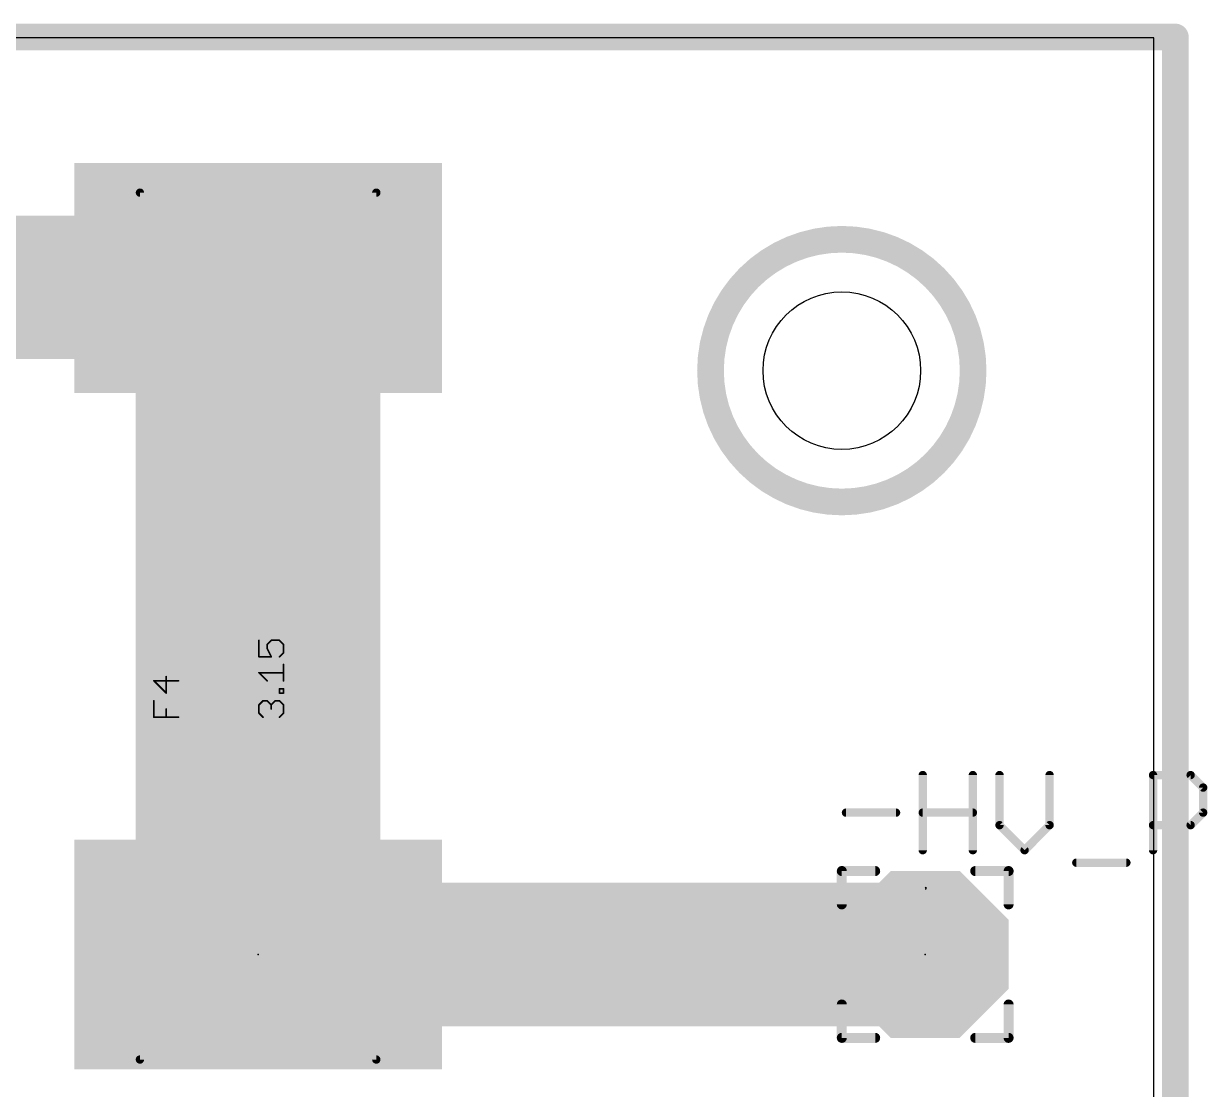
# Model space of a CAD drawing. Extents: x 8.2 to 88.1, y 6.1 to 80.7.
# Drawn here: x 70.09 to 88.12, y 63.99 to 80.21 of the extents above; entities that cross this region are included whole.
import ezdxf

# ---------------------------------------------------------------- set-up
doc = ezdxf.new("R2010")
doc.units = 0
for name, color, linetype in [('1', 22, 'CONTINUOUS'), ('16', 175, 'CONTINUOUS'), ('17', 82, 'CONTINUOUS'), ('20', 7, 'CONTINUOUS'), ('21', 253, 'CONTINUOUS'), ('23', 7, 'CONTINUOUS'), ('25', 253, 'CONTINUOUS'), ('27', 253, 'CONTINUOUS'), ('39', 22, 'CONTINUOUS'), ('51', 253, 'CONTINUOUS')]:
    doc.layers.add(name, color=color, linetype=linetype)

# ---------------------------------------------------------------- blocks, each defined once
blk = doc.blocks.new('OCTAGONP')
at = {"const_width": 0.5}
blk.add_lwpolyline([(-0.25, -0.1036), (-0.25, 0.1036), (-0.1036, 0.25), (0.1036, 0.25), (0.25, 0.1036), (0.25, -0.1036), (0.1036, -0.25), (-0.1036, -0.25), (-0.25, -0.1036), (-0.25, 0.1036)], dxfattribs=at)
blk = doc.blocks.new('RECT')
blk.add_solid([(-0.5, -0.5), (0.5, -0.5), (-0.5, 0.5), (0.5, 0.5)])

msp = doc.modelspace()

# ---------------------------------------------------------------- linework, layer by layer
at = {"layer": '1'}
for points, const_width in [([(68.58, 76.2), (73.66, 76.2)], 2.1844), ([(73.66, 76.2), (73.66, 76.34)], 0.4064), ([(73.66, 66.04), (83.82, 66.04)], 2.1844)]:
    msp.add_lwpolyline(points, dxfattribs=dict(at, const_width=const_width))
for points, const_width in [([(73.66, 75.6539, 1), (73.66, 76.7461)], 1.0922), ([(73.7616, 76.34, 1), (73.5584, 76.34)], 0.2032), ([(73.5584, 76.2, 1), (73.7616, 76.2)], 0.2032), ([(73.66, 66.5861, 1), (73.66, 65.4939)], 1.0922), ([(83.82, 65.4939, 1), (83.82, 66.5861)], 1.0922)]:
    msp.add_lwpolyline(points, format="xyb", dxfattribs=dict(at, const_width=const_width))
at = {"layer": '16', "const_width": 0.4064}
for points in [[(26.67, 80.01), (87.63, 80.01)], [(87.63, 80.01), (87.63, 6.35)]]:
    msp.add_lwpolyline(points, dxfattribs=at)
at = {"layer": '16', "const_width": 0.2032}
for points in [[(87.7316, 80.01, 1), (87.5284, 80.01)], [(87.63, 79.9084, 1), (87.63, 80.1116)]]:
    msp.add_lwpolyline(points, format="xyb", dxfattribs=at)
at = {"layer": '20'}
for p, q in [((87.3, 80), (26.67, 80)), ((87.3, 6.35), (87.3, 80))]:
    msp.add_line(p, q, dxfattribs=at)
msp.add_circle((82.55, 74.93), 1.2, dxfattribs=at)
at = {"layer": '21'}
for points, const_width in [([(82.55, 72.93, 1), (82.55, 76.93, 1), (82.55, 72.93)], 0.4064), ([(82.55, 67.3481, 1), (82.55, 67.2719)], 0.0762), ([(82.5881, 67.31, 1), (82.5119, 67.31)], 0.0762), ([(83.058, 67.2719, 1), (83.058, 67.3481)], 0.0762), ([(84.582, 67.3481, 1), (84.582, 67.2719)], 0.0762), ([(85.1281, 67.31, 1), (85.0519, 67.31)], 0.0762), ([(85.09, 67.2719, 1), (85.09, 67.3481)], 0.0762), ([(82.5119, 66.802, 1), (82.5881, 66.802)], 0.0762), ([(85.0519, 66.802, 1), (85.1281, 66.802)], 0.0762), ([(82.5881, 65.278, 1), (82.5119, 65.278)], 0.0762), ([(85.1281, 65.278, 1), (85.0519, 65.278)], 0.0762), ([(82.55, 64.8081, 1), (82.55, 64.7319)], 0.0762), ([(82.5119, 64.77, 1), (82.5881, 64.77)], 0.0762), ([(83.058, 64.7319, 1), (83.058, 64.8081)], 0.0762), ([(84.582, 64.8081, 1), (84.582, 64.7319)], 0.0762), ([(85.0519, 64.77, 1), (85.1281, 64.77)], 0.0762), ([(85.09, 64.7319, 1), (85.09, 64.8081)], 0.0762)]:
    msp.add_lwpolyline(points, format="xyb", dxfattribs=dict(at, const_width=const_width))
at = {"layer": '21', "const_width": 0.1524}
for points in [[(82.55, 67.31), (83.058, 67.31)], [(82.55, 67.31), (82.55, 66.802)], [(85.09, 67.31), (84.582, 67.31)], [(85.09, 67.31), (85.09, 66.802)], [(82.55, 64.77), (82.55, 65.278)], [(85.09, 64.77), (85.09, 65.278)], [(82.55, 64.77), (83.058, 64.77)], [(84.582, 64.77), (85.09, 64.77)]]:
    msp.add_lwpolyline(points, dxfattribs=at)
at = {"layer": '23'}
for p in [(73.66, 66.04), (83.82, 66.04)]:
    msp.add_point(p, dxfattribs=at)
at = {"layer": '25'}
for points, const_width in [([(72.4473, 70.2084), (72.0724, 70.2084)], 0.0254), ([(72.0724, 70.2084), (72.2599, 70.021)], 0.0254), ([(72.2599, 70.021), (72.2599, 70.2709)], 0.0254), ([(72.0724, 69.6527), (72.0724, 69.9026)], 0.0254), ([(72.2599, 69.6527), (72.2599, 69.7776)], 0.0254), ([(72.4473, 69.6527), (72.0724, 69.6527)], 0.0254), ([(83.7828, 67.6275), (83.7828, 68.7714)], 0.127), ([(84.5454, 68.7714), (84.5454, 67.6275)], 0.127), ([(84.9521, 68.7714), (84.9521, 68.0088)], 0.127), ([(85.7147, 68.0088), (85.7147, 68.7714)], 0.127), ([(87.2907, 67.6275), (87.2907, 68.7714)], 0.127), ([(87.2907, 68.7714), (87.8626, 68.7714)], 0.127), ([(87.8626, 68.7714), (88.0533, 68.5808)], 0.127), ([(88.0533, 68.5808), (88.0533, 68.1994)], 0.127), ([(82.6135, 68.1994), (83.3761, 68.1994)], 0.127), ([(83.7828, 68.1994), (84.5454, 68.1994)], 0.127), ([(88.0533, 68.1994), (87.8626, 68.0088)], 0.127), ([(84.9521, 68.0088), (85.3334, 67.6275)], 0.127), ([(85.3334, 67.6275), (85.7147, 68.0088)], 0.127), ([(87.8626, 68.0088), (87.2907, 68.0088)], 0.127), ([(86.1214, 67.4369), (86.884, 67.4369)], 0.127)]:
    msp.add_lwpolyline(points, dxfattribs=dict(at, const_width=const_width))
for points, const_width in [([(72.0769, 70.2129, 1), (72.0679, 70.2039)], 0.0127), ([(72.0724, 70.2147, 1), (72.0724, 70.202)], 0.0127), ([(72.2662, 70.2709, 1), (72.2536, 70.2709)], 0.0127), ([(72.4473, 70.202, 1), (72.4473, 70.2147)], 0.0127), ([(72.2536, 70.021, 1), (72.2662, 70.021)], 0.0127), ([(72.2554, 70.0165, 1), (72.2644, 70.0255)], 0.0127), ([(72.0787, 69.9026, 1), (72.0661, 69.9026)], 0.0127), ([(72.2662, 69.7776, 1), (72.2536, 69.7776)], 0.0127), ([(72.0724, 69.6591, 1), (72.0724, 69.6464)], 0.0127), ([(72.0661, 69.6527, 1), (72.0787, 69.6527)], 0.0127), ([(72.2536, 69.6527, 1), (72.2662, 69.6527)], 0.0127), ([(72.4473, 69.6464, 1), (72.4473, 69.6591)], 0.0127), ([(83.8146, 68.7714, 1), (83.7511, 68.7714)], 0.0635), ([(84.5772, 68.7714, 1), (84.5136, 68.7714)], 0.0635), ([(84.9839, 68.7714, 1), (84.9203, 68.7714)], 0.0635), ([(85.7465, 68.7714, 1), (85.683, 68.7714)], 0.0635), ([(87.3225, 68.7714, 1), (87.2589, 68.7714)], 0.0635), ([(87.2907, 68.8032, 1), (87.2907, 68.7396)], 0.0635), ([(87.885, 68.7939, 1), (87.8402, 68.7489)], 0.0635), ([(87.8626, 68.7396, 1), (87.8626, 68.8032)], 0.0635), ([(88.0851, 68.5808, 1), (88.0216, 68.5808)], 0.0635), ([(88.0309, 68.5583, 1), (88.0757, 68.6033)], 0.0635), ([(82.6135, 68.2311, 1), (82.6135, 68.1676)], 0.0635), ([(83.3761, 68.1676, 1), (83.3761, 68.2311)], 0.0635), ([(83.7828, 68.2311, 1), (83.7828, 68.1676)], 0.0635), ([(84.5454, 68.1676, 1), (84.5454, 68.2311)], 0.0635), ([(88.0216, 68.1994, 1), (88.0851, 68.1994)], 0.0635), ([(88.0757, 68.1769, 1), (88.0309, 68.2219)], 0.0635), ([(84.9746, 68.0313, 1), (84.9296, 67.9863)], 0.0635), ([(84.9203, 68.0088, 1), (84.9839, 68.0088)], 0.0635), ([(85.683, 68.0088, 1), (85.7465, 68.0088)], 0.0635), ([(85.7372, 67.9863, 1), (85.6922, 68.0313)], 0.0635), ([(87.2907, 68.0406, 1), (87.2907, 67.9771)], 0.0635), ([(87.8402, 68.0313, 1), (87.885, 67.9863)], 0.0635), ([(87.8626, 67.9771, 1), (87.8626, 68.0406)], 0.0635), ([(83.7511, 67.6275, 1), (83.8146, 67.6275)], 0.0635), ([(84.5136, 67.6275, 1), (84.5772, 67.6275)], 0.0635), ([(85.3109, 67.65, 1), (85.3559, 67.605)], 0.0635), ([(85.3109, 67.605, 1), (85.3559, 67.65)], 0.0635), ([(87.2589, 67.6275, 1), (87.3225, 67.6275)], 0.0635), ([(86.1214, 67.4687, 1), (86.1214, 67.4052)], 0.0635), ([(86.884, 67.4052, 1), (86.884, 67.4687)], 0.0635)]:
    msp.add_lwpolyline(points, format="xyb", dxfattribs=dict(at, const_width=const_width))
at = {"layer": '27'}
for p, q in [((83.82, 67.0569), (83.8284, 67.0654)), ((83.8284, 67.0654), (83.8284, 67.04)), ((83.82, 67.04), (83.8369, 67.04))]:
    msp.add_line(p, q, dxfattribs=at)
at = {"layer": '27', "const_width": 0.0254}
for points in [[(73.6724, 70.8233), (73.6724, 70.5734)], [(73.7974, 70.7608), (73.8599, 70.8233)], [(73.7974, 70.6983), (73.7974, 70.7608)], [(73.8599, 70.5734), (73.7974, 70.6983)], [(73.8599, 70.8233), (73.9849, 70.8233)], [(73.9849, 70.8233), (74.0473, 70.7608)], [(74.0473, 70.7608), (74.0473, 70.6358)], [(73.6724, 70.5734), (73.8599, 70.5734)], [(74.0473, 70.6358), (73.9849, 70.5734)], [(73.7974, 70.2051), (73.6724, 70.33)], [(73.6724, 70.33), (74.0473, 70.33)], [(74.0473, 70.2051), (74.0473, 70.455)], [(73.9849, 70.021), (73.9849, 70.0834)], [(73.9849, 70.0834), (74.0473, 70.0834)], [(74.0473, 70.021), (73.9849, 70.021)], [(74.0473, 70.0834), (74.0473, 70.021)], [(73.6724, 69.8401), (73.7349, 69.9026)], [(73.6724, 69.7151), (73.6724, 69.8401)], [(73.7349, 69.9026), (73.7974, 69.9026)], [(73.7974, 69.9026), (73.8599, 69.8401)], [(73.8599, 69.8401), (73.9224, 69.9026)], [(73.8599, 69.8401), (73.8599, 69.7776)], [(73.9224, 69.9026), (73.9849, 69.9026)], [(73.9849, 69.9026), (74.0473, 69.8401)], [(74.0473, 69.8401), (74.0473, 69.7151)], [(73.7349, 69.6527), (73.6724, 69.7151)], [(74.0473, 69.7151), (73.9849, 69.6527)]]:
    msp.add_lwpolyline(points, dxfattribs=at)
at = {"layer": '27', "const_width": 0.0127}
for points in [[(73.6788, 70.8233, 1), (73.6661, 70.8233)], [(73.7929, 70.7653, 1), (73.8019, 70.7563)], [(73.8031, 70.7011, 1), (73.7917, 70.6955)], [(73.8038, 70.7608, 1), (73.7911, 70.7608)], [(73.7911, 70.6983, 1), (73.8038, 70.6983)], [(73.8599, 70.8297, 1), (73.8599, 70.817)], [(73.8644, 70.8188, 1), (73.8554, 70.8278)], [(73.9894, 70.8278, 1), (73.9804, 70.8188)], [(73.9849, 70.817, 1), (73.9849, 70.8297)], [(74.0537, 70.7608, 1), (74.041, 70.7608)], [(74.0428, 70.7563, 1), (74.0518, 70.7653)], [(73.6724, 70.5798, 1), (73.6724, 70.5671)], [(73.6661, 70.5734, 1), (73.6788, 70.5734)], [(73.8542, 70.5706, 1), (73.8656, 70.5762)], [(73.8599, 70.5671, 1), (73.8599, 70.5798)], [(73.9804, 70.5779, 1), (73.9894, 70.5689)], [(74.041, 70.6358, 1), (74.0537, 70.6358)], [(74.0518, 70.6313, 1), (74.0428, 70.6403)], [(73.6769, 70.3345, 1), (73.6679, 70.3255)], [(73.6724, 70.3363, 1), (73.6724, 70.3237)], [(74.0537, 70.455, 1), (74.041, 70.455)], [(74.0473, 70.3237, 1), (74.0473, 70.3363)], [(73.7929, 70.2006, 1), (73.8019, 70.2096)], [(74.041, 70.2051, 1), (74.0537, 70.2051)], [(73.9849, 70.0897, 1), (73.9849, 70.077)], [(73.9913, 70.0834, 1), (73.9786, 70.0834)], [(73.9849, 70.0273, 1), (73.9849, 70.0147)], [(73.9786, 70.021, 1), (73.9913, 70.021)], [(74.0537, 70.0834, 1), (74.041, 70.0834)], [(74.041, 70.021, 1), (74.0537, 70.021)], [(74.0473, 70.077, 1), (74.0473, 70.0897)], [(74.0473, 70.0147, 1), (74.0473, 70.0273)], [(73.6679, 69.8446, 1), (73.6769, 69.8356)], [(73.6788, 69.8401, 1), (73.6661, 69.8401)], [(73.7349, 69.909, 1), (73.7349, 69.8963)], [(73.7394, 69.8981, 1), (73.7304, 69.9071)], [(73.8019, 69.9071, 1), (73.7929, 69.8981)], [(73.7974, 69.8963, 1), (73.7974, 69.909)], [(73.8554, 69.8446, 1), (73.8644, 69.8356)], [(73.8663, 69.8401, 1), (73.8536, 69.8401)], [(73.8536, 69.7776, 1), (73.8663, 69.7776)], [(73.8554, 69.8356, 1), (73.8644, 69.8446)], [(73.9224, 69.909, 1), (73.9224, 69.8963)], [(73.9269, 69.8981, 1), (73.9179, 69.9071)], [(73.9894, 69.9071, 1), (73.9804, 69.8981)], [(73.9849, 69.8963, 1), (73.9849, 69.909)], [(74.0537, 69.8401, 1), (74.041, 69.8401)], [(74.0428, 69.8356, 1), (74.0518, 69.8446)], [(73.6769, 69.7196, 1), (73.6679, 69.7106)], [(73.6661, 69.7151, 1), (73.6788, 69.7151)], [(73.7304, 69.6482, 1), (73.7394, 69.6572)], [(73.9804, 69.6572, 1), (73.9894, 69.6482)], [(74.041, 69.7151, 1), (74.0537, 69.7151)], [(74.0518, 69.7106, 1), (74.0428, 69.7196)]]:
    msp.add_lwpolyline(points, format="xyb", dxfattribs=at)
at = {"layer": '51'}
for points, const_width in [([(71.8918, 77.64, 1), (71.8282, 77.64)], 0.0635), ([(71.86, 77.6718, 1), (71.86, 77.6082)], 0.0635), ([(75.4918, 77.64, 1), (75.4283, 77.64)], 0.0635), ([(75.46, 77.6082, 1), (75.46, 77.6718)], 0.0635), ([(83.82, 65.024, 1), (83.82, 67.056, 1), (83.82, 65.024)], 0.1524), ([(71.86, 64.4718, 1), (71.86, 64.4082)], 0.0635), ([(71.8282, 64.44, 1), (71.8918, 64.44)], 0.0635), ([(75.4283, 64.44, 1), (75.4918, 64.44)], 0.0635), ([(75.46, 64.4082, 1), (75.46, 64.4718)], 0.0635)]:
    msp.add_lwpolyline(points, format="xyb", dxfattribs=dict(at, const_width=const_width))
at = {"layer": '51', "const_width": 0.127}
for points in [[(71.86, 77.64), (71.86, 64.44)], [(75.46, 77.64), (71.86, 77.64)], [(75.46, 64.44), (75.46, 77.64)], [(71.86, 64.44), (75.46, 64.44)]]:
    msp.add_lwpolyline(points, dxfattribs=at)

# ---------------------------------------------------------------- block references
at = {"layer": '1', "xscale": 3.5, "yscale": 5.6, "rotation": 90}
for p in [(73.66, 76.34), (73.66, 66.04)]:
    msp.add_blockref('RECT', p, dxfattribs=at)
at = {"layer": '17', "xscale": 2.54, "yscale": 2.54}
msp.add_blockref('OCTAGONP', (83.82, 66.04), dxfattribs=at)
msp.add_blockref('OCTAGONP', (83.82, 66.04), dxfattribs=at)
at = {"layer": '39', "xscale": 13.2, "yscale": 3.6, "rotation": 90}
msp.add_blockref('RECT', (73.66, 71.04), dxfattribs=at)

doc.saveas('drawing.dxf')
